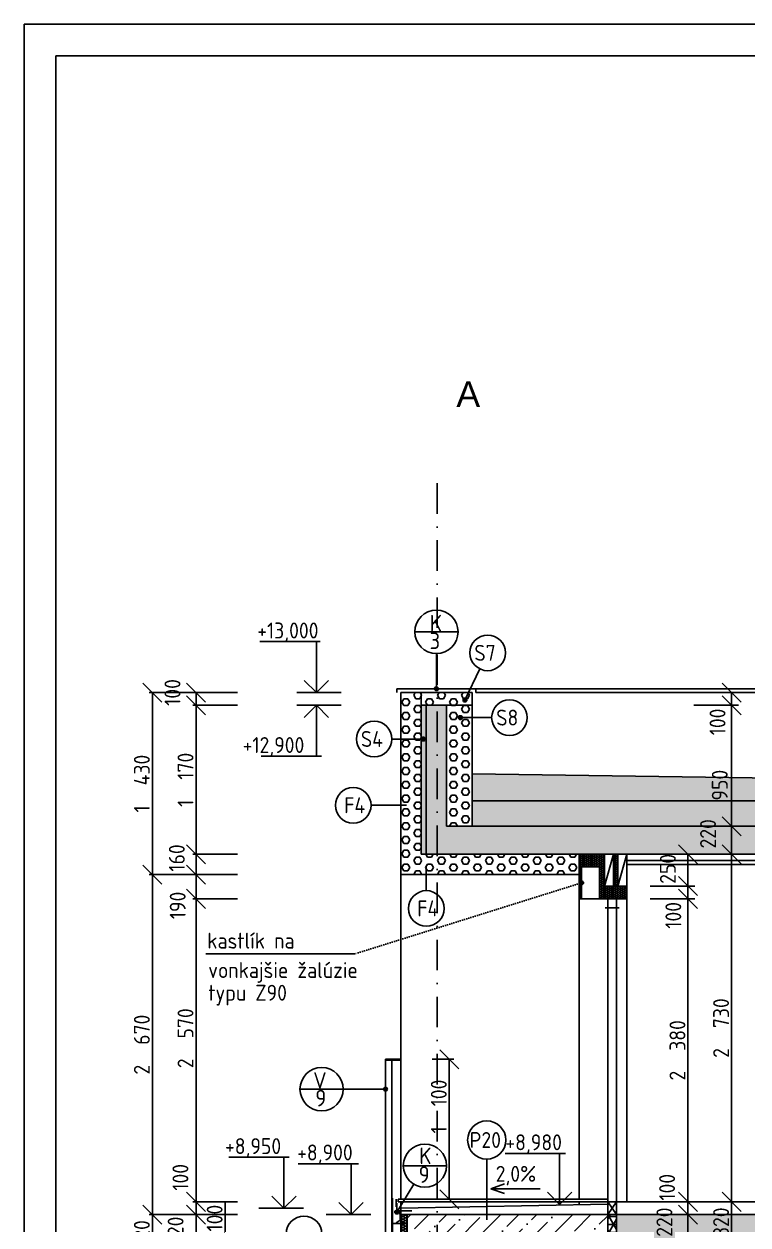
# Model space of a CAD drawing. Extents: x 3792242 to 5145247, y -1546315 to -1031918.
# Drawn here: x 3979004 to 3984689, y -1493312 to -1483880 of the extents above; entities that cross this region are included whole.
import ezdxf

# ---------------------------------------------------------------- set-up
doc = ezdxf.new("R2010")
doc.units = 0
doc.header["$MEASUREMENT"] = 0
doc.linetypes.add('ACAD_ISO07W100', pattern=[3.5, 0.5, -3])
doc.linetypes.add('BODKOCIARKOVANA_3', pattern=[5.6, 3, -1.3, 0, -1.3])
doc.layers.get('0').update_dxf_attribs({"linetype": 'CONTINUOUS'})
doc.layers.get('Defpoints').update_dxf_attribs({"color": 61, "linetype": 'CONTINUOUS'})
for name, color, linetype in [('KÓTY', 4, 'CONTINUOUS'), ('MÚRY', 1, 'CONTINUOUS'), ('OKNÁ', 143, 'CONTINUOUS'), ('osi', 253, 'CONTINUOUS'), ('POZEMOK', 7, 'CONTINUOUS'), ('TENKÁ', 7, 'CONTINUOUS'), ('ŠRAFY', 82, 'CONTINUOUS'), ('šrafy-múry', 8, 'CONTINUOUS')]:
    doc.layers.add(name, color=color, linetype=linetype)
doc.styles.add('styl1', font='arial.ttf')
doc.styles.add('STYLE1', font='isocp.shx')
doc.dimstyles.new('STANDARD-50', dxfattribs={"dimtxt": 125, "dimasz": 150, "dimexe": 10, "dimexo": 200, "dimgap": 20, "dimtad": 1, "dimdsep": 46, "dimlunit": 6, "dimtxsty": 'STYLE1', "dimblk1": 'OBLIQUE', "dimblk2": 'OBLIQUE', "dimsah": 1, "dimcen": 2.5, "dimse1": 1, "dimse2": 1, "dimadec": 0, "dimazin": 0, "dimtfac": 1, "dimtmove": 1, "dimatfit": 3, "dimldrblk": 'OBLIQUE', "dimfxl": 1, "dimtolj": 1, "dimtzin": 0, "dimarcsym": 0})
pattern_1 = [(45, (139723.04, 33513.66), (53.0330086, 194.4543648), [250, -50, 0, -50])]
pattern_2 = [(0, (-442311.601, 9680.162), (15, 8.660254038), [10, -20]), (120, (-442311.601, 9680.162), (-15, 8.660254038), [10, -20]), (60, (-442311.601, 9680.162), (1e-14, 17.320508076), [-20, 10])]
pattern_3 = [(0, (-465982.956, 18680.16), (0, 54.12658774), [31.25, -62.5]), (120, (-465982.956, 18680.16), (-46.875, -27.06329387), [31.25, -62.5]), (60, (-465951.706, 18680.16), (-46.875, 27.06329387), [31.25, -62.5])]
pattern_4 = [(0, (-1113810.456, 33513.662), (0, 37.5), [37.5, -37.5]), (90, (-1113810.456, 33513.662), (-37.5, 2e-15), [37.5, -37.5])]

# ---------------------------------------------------------------- blocks, each defined once
blk = doc.blocks.new('tp20')
at = {"layer": 'TENKÁ', "color": 253}
for p, q in [((4381431.4, -1316818.2), (4381528.6, -1316818.2)), ((4381518.9, -1316818.2), (4381518.9, -1316828.2)), ((4381528.6, -1316818.2), (4381528.6, -1316845)), ((4381528.6, -1316818.2), (4381538.6, -1316818.2)), ((4381550.1, -1316758.2), (4381550.1, -1316828.2)), ((4381550.1, -1316828.2), (4381528.6, -1316828.2))]:
    blk.add_line(p, q, dxfattribs=at)
blk = doc.blocks.new('_OBLIQUE')
at = {"color": 0, "linetype": 'ByBlock'}
blk.add_line((-0.5, -0.5), (0.5, 0.5), dxfattribs=at)
blk = doc.blocks.new('*D39771')
at = {"layer": 'Defpoints', "color": 0}
for p in [(3983557, -1489230.1), (3983557, -1490180.1), (3984560, -1490180.1)]:
    blk.add_point(p, dxfattribs=at)
at = {"layer": 'KÓTY', "color": 0, "lineweight": -2, "ltscale": 0.25}
blk.add_line((3984560, -1489230.1), (3984560, -1490180.1), dxfattribs=at)
at = {"layer": 'KÓTY', "color": 0, "linetype": 'ByBlock', "lineweight": -2, "xscale": 150, "yscale": 150, "zscale": 150}
for p, rotation in [((3984560, -1489230.1), 90), ((3984560, -1490180.1), 270)]:
    blk.add_blockref('_OBLIQUE', p, dxfattribs=dict(at, rotation=rotation))
at = {"layer": 'KÓTY', "color": 0, "insert": (3984467, -1489857.3), "char_height": 125, "attachment_point": 5, "rotation": 90, "style": 'STYLE1'}
blk.add_mtext('\\A1;950', dxfattribs=at)
blk = doc.blocks.new('*D39772')
at = {"layer": 'Defpoints', "color": 0}
for p in [(3983397, -1489130.1), (3984560, -1489130.1), (3983397, -1489230.1)]:
    blk.add_point(p, dxfattribs=at)
at = {"layer": 'KÓTY', "color": 0, "lineweight": -2, "ltscale": 0.25}
blk.add_line((3984560, -1489230.1), (3984560, -1489130.1), dxfattribs=at)
at = {"layer": 'KÓTY', "color": 0, "linetype": 'ByBlock', "lineweight": -2, "xscale": 150, "yscale": 150, "zscale": 150}
for p, rotation in [((3984560, -1489130.1), 90), ((3984560, -1489230.1), 270)]:
    blk.add_blockref('_OBLIQUE', p, dxfattribs=dict(at, rotation=rotation))
at = {"layer": 'KÓTY', "color": 0, "insert": (3984449.5, -1489360.8), "char_height": 125, "attachment_point": 5, "rotation": 90, "style": 'STYLE1'}
blk.add_mtext('\\A1;100', dxfattribs=at)
blk = doc.blocks.new('*D39773')
at = {"layer": 'Defpoints', "color": 0}
for p in [(3984217.5, -1493130.1), (3984217.5, -1493130.1), (3984217.5, -1493230.1)]:
    blk.add_point(p, dxfattribs=at)
at = {"layer": 'KÓTY', "color": 0, "lineweight": -2, "ltscale": 0.25}
blk.add_line((3984217.5, -1493230.1), (3984217.5, -1493130.1), dxfattribs=at)
at = {"layer": 'KÓTY', "color": 0, "linetype": 'ByBlock', "lineweight": -2, "xscale": 150, "yscale": 150, "zscale": 150}
for p, rotation in [((3984217.5, -1493130.1), 90), ((3984217.5, -1493230.1), 270)]:
    blk.add_blockref('_OBLIQUE', p, dxfattribs=dict(at, rotation=rotation))
at = {"layer": 'KÓTY', "color": 0, "insert": (3984053.5, -1493015.3), "char_height": 125, "attachment_point": 5, "rotation": 90, "style": 'STYLE1'}
blk.add_mtext('\\A1;100', dxfattribs=at)
blk = doc.blocks.new('*D39778')
at = {"layer": 'Defpoints', "color": 0}
for p in [(3984560, -1490400.1), (3984560, -1490400.1), (3984560, -1493130.1)]:
    blk.add_point(p, dxfattribs=at)
at = {"layer": 'KÓTY', "color": 0, "lineweight": -2, "ltscale": 0.25}
blk.add_line((3984560, -1493130.1), (3984560, -1490400.1), dxfattribs=at)
at = {"layer": 'KÓTY', "color": 0, "linetype": 'ByBlock', "lineweight": -2, "xscale": 150, "yscale": 150, "zscale": 150}
for p, rotation in [((3984560, -1490400.1), 90), ((3984560, -1493130.1), 270)]:
    blk.add_blockref('_OBLIQUE', p, dxfattribs=dict(at, rotation=rotation))
at = {"layer": 'KÓTY', "color": 0, "insert": (3984477.5, -1491765.1), "char_height": 125, "attachment_point": 5, "rotation": 90, "style": 'STYLE1'}
blk.add_mtext('\\A1;2ﾠ730', dxfattribs=at)
blk = doc.blocks.new('*D39779')
at = {"layer": 'Defpoints', "color": 0}
for p in [(3984560, -1490180.1), (3984560, -1490400.1), (3984560, -1490400.1)]:
    blk.add_point(p, dxfattribs=at)
at = {"layer": 'KÓTY', "color": 0, "lineweight": -2, "ltscale": 0.25}
blk.add_line((3984560, -1490180.1), (3984560, -1490400.1), dxfattribs=at)
at = {"layer": 'KÓTY', "color": 0, "linetype": 'ByBlock', "lineweight": -2, "xscale": 150, "yscale": 150, "zscale": 150}
for p, rotation in [((3984560, -1490180.1), 90), ((3984560, -1490400.1), 270)]:
    blk.add_blockref('_OBLIQUE', p, dxfattribs=dict(at, rotation=rotation))
at = {"layer": 'KÓTY', "color": 0, "insert": (3984375, -1490239.4), "char_height": 125, "attachment_point": 5, "rotation": 90, "style": 'STYLE1'}
blk.add_mtext('\\A1;220', dxfattribs=at)
blk = doc.blocks.new('*D39783')
at = {"layer": 'Defpoints', "color": 0}
for p in [(3983737, -1490400.1), (3983737, -1490650.1), (3984217.5, -1490650.1)]:
    blk.add_point(p, dxfattribs=at)
at = {"layer": 'KÓTY', "color": 0, "lineweight": -2, "ltscale": 0.25}
blk.add_line((3984217.5, -1490400.1), (3984217.5, -1490650.1), dxfattribs=at)
at = {"layer": 'KÓTY', "color": 0, "linetype": 'ByBlock', "lineweight": -2, "xscale": 150, "yscale": 150, "zscale": 150}
for p, rotation in [((3984217.5, -1490400.1), 90), ((3984217.5, -1490650.1), 270)]:
    blk.add_blockref('_OBLIQUE', p, dxfattribs=dict(at, rotation=rotation))
at = {"layer": 'KÓTY', "color": 0, "insert": (3984059.5, -1490514.8), "char_height": 125, "attachment_point": 5, "rotation": 90, "style": 'STYLE1'}
blk.add_mtext('\\A1;250', dxfattribs=at)
blk = doc.blocks.new('*D39784')
at = {"layer": 'Defpoints', "color": 0}
for p in [(3983737, -1490650.1), (3983737, -1490750.1), (3984217.5, -1490750.1)]:
    blk.add_point(p, dxfattribs=at)
at = {"layer": 'KÓTY', "color": 0, "lineweight": -2, "ltscale": 0.25}
blk.add_line((3984217.5, -1490650.1), (3984217.5, -1490750.1), dxfattribs=at)
at = {"layer": 'KÓTY', "color": 0, "linetype": 'ByBlock', "lineweight": -2, "xscale": 150, "yscale": 150, "zscale": 150}
for p, rotation in [((3984217.5, -1490650.1), 90), ((3984217.5, -1490750.1), 270)]:
    blk.add_blockref('_OBLIQUE', p, dxfattribs=dict(at, rotation=rotation))
at = {"layer": 'KÓTY', "color": 0, "insert": (3984102.5, -1490879.8), "char_height": 125, "attachment_point": 5, "rotation": 90, "style": 'STYLE1'}
blk.add_mtext('\\A1;100', dxfattribs=at)
blk = doc.blocks.new('*D39785')
at = {"layer": 'Defpoints', "color": 0}
for p in [(3983737, -1490750.1), (3983737, -1493130.1), (3984217.5, -1493130.1)]:
    blk.add_point(p, dxfattribs=at)
at = {"layer": 'KÓTY', "color": 0, "lineweight": -2, "ltscale": 0.25}
blk.add_line((3984217.5, -1490750.1), (3984217.5, -1493130.1), dxfattribs=at)
at = {"layer": 'KÓTY', "color": 0, "linetype": 'ByBlock', "lineweight": -2, "xscale": 150, "yscale": 150, "zscale": 150}
for p, rotation in [((3984217.5, -1490750.1), 90), ((3984217.5, -1493130.1), 270)]:
    blk.add_blockref('_OBLIQUE', p, dxfattribs=dict(at, rotation=rotation))
at = {"layer": 'KÓTY', "color": 0, "insert": (3984135, -1491940.1), "char_height": 125, "attachment_point": 5, "rotation": 90, "style": 'STYLE1'}
blk.add_mtext('\\A1;2ﾠ380', dxfattribs=at)
blk = doc.blocks.new('*D39786')
at = {"layer": 'Defpoints', "color": 0}
for p in [(3984217.5, -1493230.1), (3984217.5, -1493450.1), (3984217.5, -1493450.1)]:
    blk.add_point(p, dxfattribs=at)
at = {"layer": 'KÓTY', "color": 0, "lineweight": -2, "ltscale": 0.25}
blk.add_line((3984217.5, -1493230.1), (3984217.5, -1493450.1), dxfattribs=at)
at = {"layer": 'KÓTY', "color": 0, "linetype": 'ByBlock', "lineweight": -2, "xscale": 150, "yscale": 150, "zscale": 150}
for p, rotation in [((3984217.5, -1493230.1), 90), ((3984217.5, -1493450.1), 270)]:
    blk.add_blockref('_OBLIQUE', p, dxfattribs=dict(at, rotation=rotation))
at = {"layer": 'KÓTY', "color": 0, "insert": (3984032.5, -1493289.4), "char_height": 125, "attachment_point": 5, "rotation": 90, "style": 'STYLE1'}
blk.add_mtext('\\A1;220', dxfattribs=at)
blk = doc.blocks.new('*D39804')
at = {"layer": 'Defpoints', "color": 0}
for p in [(3984560, -1493130.1), (3984560, -1493450.1), (3984560, -1493450.1)]:
    blk.add_point(p, dxfattribs=at)
at = {"layer": 'KÓTY', "color": 0, "lineweight": -2, "ltscale": 0.25}
blk.add_line((3984560, -1493130.1), (3984560, -1493450.1), dxfattribs=at)
at = {"layer": 'KÓTY', "color": 0, "linetype": 'ByBlock', "lineweight": -2, "xscale": 150, "yscale": 150, "zscale": 150}
for p, rotation in [((3984560, -1493130.1), 90), ((3984560, -1493450.1), 270)]:
    blk.add_blockref('_OBLIQUE', p, dxfattribs=dict(at, rotation=rotation))
at = {"layer": 'KÓTY', "color": 0, "insert": (3984477.5, -1493290.1), "char_height": 125, "attachment_point": 5, "rotation": 90, "style": 'STYLE1'}
blk.add_mtext('\\A1;320', dxfattribs=at)
blk = doc.blocks.new('*D49778')
at = {"layer": 'Defpoints', "color": 0}
for p in [(3981962, -1492010.1), (3981962, -1493110.1), (3982343.5, -1493110.1)]:
    blk.add_point(p, dxfattribs=at)
at = {"layer": 'KÓTY', "color": 0, "lineweight": -2, "ltscale": 0.25}
blk.add_line((3982343.5, -1492010.1), (3982343.5, -1493110.1), dxfattribs=at)
at = {"layer": 'KÓTY', "color": 0, "linetype": 'ByBlock', "lineweight": -2, "xscale": 150, "yscale": 150, "zscale": 150}
for p, rotation in [((3982343.5, -1492010.1), 90), ((3982343.5, -1493110.1), 270)]:
    blk.add_blockref('_OBLIQUE', p, dxfattribs=dict(at, rotation=rotation))
at = {"layer": 'KÓTY', "color": 0, "insert": (3982261, -1492381.3), "char_height": 125, "attachment_point": 5, "rotation": 90, "style": 'STYLE1'}
blk.add_mtext('\\A1;1ﾠ100', dxfattribs=at)
blk = doc.blocks.new('*D50052')
at = {"layer": 'Defpoints', "color": 0}
for p in [(3980355, -1489130.1), (3982937, -1489130.1), (3982937, -1489230.1)]:
    blk.add_point(p, dxfattribs=at)
at = {"layer": 'KÓTY', "color": 0, "lineweight": -2, "ltscale": 0.25}
blk.add_line((3980355, -1489230.1), (3980355, -1489130.1), dxfattribs=at)
at = {"layer": 'KÓTY', "color": 0, "linetype": 'ByBlock', "lineweight": -2, "xscale": 150, "yscale": 150, "zscale": 150}
for p, rotation in [((3980355, -1489130.1), 90), ((3980355, -1489230.1), 270)]:
    blk.add_blockref('_OBLIQUE', p, dxfattribs=dict(at, rotation=rotation))
at = {"layer": 'KÓTY', "color": 0, "insert": (3980170, -1489129.4), "char_height": 125, "attachment_point": 5, "rotation": 90, "style": 'STYLE1'}
blk.add_mtext('\\A1;100', dxfattribs=at)
blk = doc.blocks.new('*D50053')
at = {"layer": 'Defpoints', "color": 0}
for p in [(3981749.5, -1489130.1), (3980012, -1490560.1), (3981749.5, -1490560.1)]:
    blk.add_point(p, dxfattribs=at)
at = {"layer": 'KÓTY', "color": 0, "lineweight": -2, "ltscale": 0.25}
blk.add_line((3980012, -1489130.1), (3980012, -1490560.1), dxfattribs=at)
at = {"layer": 'KÓTY', "color": 0, "linetype": 'ByBlock', "lineweight": -2, "xscale": 150, "yscale": 150, "zscale": 150}
for p, rotation in [((3980012, -1489130.1), 90), ((3980012, -1490560.1), 270)]:
    blk.add_blockref('_OBLIQUE', p, dxfattribs=dict(at, rotation=rotation))
at = {"layer": 'KÓTY', "color": 0, "insert": (3979929.5, -1489845.1), "char_height": 125, "attachment_point": 5, "rotation": 90, "style": 'STYLE1'}
blk.add_mtext('\\A1;1ﾠ430', dxfattribs=at)
blk = doc.blocks.new('*D50054')
at = {"layer": 'Defpoints', "color": 0}
for p in [(3981749.5, -1490560.1), (3980012, -1493230.1), (3981749.5, -1493230.1)]:
    blk.add_point(p, dxfattribs=at)
at = {"layer": 'KÓTY', "color": 0, "lineweight": -2, "ltscale": 0.25}
blk.add_line((3980012, -1490560.1), (3980012, -1493230.1), dxfattribs=at)
at = {"layer": 'KÓTY', "color": 0, "linetype": 'ByBlock', "lineweight": -2, "xscale": 150, "yscale": 150, "zscale": 150}
for p, rotation in [((3980012, -1490560.1), 90), ((3980012, -1493230.1), 270)]:
    blk.add_blockref('_OBLIQUE', p, dxfattribs=dict(at, rotation=rotation))
at = {"layer": 'KÓTY', "color": 0, "insert": (3979929.5, -1491895.1), "char_height": 125, "attachment_point": 5, "rotation": 90, "style": 'STYLE1'}
blk.add_mtext('\\A1;2ﾠ670', dxfattribs=at)
blk = doc.blocks.new('*D50055')
at = {"layer": 'Defpoints', "color": 0}
for p in [(3981749.5, -1493230.1), (3980012, -1493550.1), (3981749.5, -1493550.1)]:
    blk.add_point(p, dxfattribs=at)
at = {"layer": 'KÓTY', "color": 0, "lineweight": -2, "ltscale": 0.25}
blk.add_line((3980012, -1493230.1), (3980012, -1493550.1), dxfattribs=at)
at = {"layer": 'KÓTY', "color": 0, "linetype": 'ByBlock', "lineweight": -2, "xscale": 150, "yscale": 150, "zscale": 150}
for p, rotation in [((3980012, -1493230.1), 90), ((3980012, -1493550.1), 270)]:
    blk.add_blockref('_OBLIQUE', p, dxfattribs=dict(at, rotation=rotation))
at = {"layer": 'KÓTY', "color": 0, "insert": (3979929.5, -1493390.1), "char_height": 125, "attachment_point": 5, "rotation": 90, "style": 'STYLE1'}
blk.add_mtext('\\A1;320', dxfattribs=at)
blk = doc.blocks.new('*D50064')
at = {"layer": 'Defpoints', "color": 0}
for p in [(3982109.5, -1489230.1), (3980355, -1490400.1), (3982109.5, -1490400.1)]:
    blk.add_point(p, dxfattribs=at)
at = {"layer": 'KÓTY', "color": 0, "lineweight": -2, "ltscale": 0.25}
blk.add_line((3980355, -1489230.1), (3980355, -1490400.1), dxfattribs=at)
at = {"layer": 'KÓTY', "color": 0, "linetype": 'ByBlock', "lineweight": -2, "xscale": 150, "yscale": 150, "zscale": 150}
for p, rotation in [((3980355, -1489230.1), 90), ((3980355, -1490400.1), 270)]:
    blk.add_blockref('_OBLIQUE', p, dxfattribs=dict(at, rotation=rotation))
at = {"layer": 'KÓTY', "color": 0, "insert": (3980272.5, -1489815.1), "char_height": 125, "attachment_point": 5, "rotation": 90, "style": 'STYLE1'}
blk.add_mtext('\\A1;1ﾠ170', dxfattribs=at)
blk = doc.blocks.new('*D50065')
at = {"layer": 'Defpoints', "color": 0}
for p in [(3982109.5, -1490400.1), (3980355, -1490560.1), (3981835.3, -1490560.1)]:
    blk.add_point(p, dxfattribs=at)
at = {"layer": 'KÓTY', "color": 0, "lineweight": -2, "ltscale": 0.25}
blk.add_line((3980355, -1490400.1), (3980355, -1490560.1), dxfattribs=at)
at = {"layer": 'KÓTY', "color": 0, "linetype": 'ByBlock', "lineweight": -2, "xscale": 150, "yscale": 150, "zscale": 150}
for p, rotation in [((3980355, -1490400.1), 90), ((3980355, -1490560.1), 270)]:
    blk.add_blockref('_OBLIQUE', p, dxfattribs=dict(at, rotation=rotation))
at = {"layer": 'KÓTY', "color": 0, "insert": (3980204, -1490429.3), "char_height": 125, "attachment_point": 5, "rotation": 90, "style": 'STYLE1'}
blk.add_mtext('\\A1;160', dxfattribs=at)
blk = doc.blocks.new('*D50066')
at = {"layer": 'Defpoints', "color": 0}
for p in [(3981249.5, -1490560.1), (3980355, -1490750.1), (3983149.5, -1490750.1)]:
    blk.add_point(p, dxfattribs=at)
at = {"layer": 'KÓTY', "color": 0, "lineweight": -2, "ltscale": 0.25}
blk.add_line((3980355, -1490560.1), (3980355, -1490750.1), dxfattribs=at)
at = {"layer": 'KÓTY', "color": 0, "linetype": 'ByBlock', "lineweight": -2, "xscale": 150, "yscale": 150, "zscale": 150}
for p, rotation in [((3980355, -1490560.1), 90), ((3980355, -1490750.1), 270)]:
    blk.add_blockref('_OBLIQUE', p, dxfattribs=dict(at, rotation=rotation))
at = {"layer": 'KÓTY', "color": 0, "insert": (3980211, -1490801.8), "char_height": 125, "attachment_point": 5, "rotation": 90, "style": 'STYLE1'}
blk.add_mtext('\\A1;190', dxfattribs=at)
blk = doc.blocks.new('*D50067')
at = {"layer": 'Defpoints', "color": 0}
for p in [(3983126, -1490560.1), (3980355, -1493130.1), (3983444.5, -1493130.1)]:
    blk.add_point(p, dxfattribs=at)
at = {"layer": 'KÓTY', "color": 0, "lineweight": -2, "ltscale": 0.25}
blk.add_line((3980355, -1490560.1), (3980355, -1493130.1), dxfattribs=at)
at = {"layer": 'KÓTY', "color": 0, "linetype": 'ByBlock', "lineweight": -2, "xscale": 150, "yscale": 150, "zscale": 150}
for p, rotation in [((3980355, -1490560.1), 90), ((3980355, -1493130.1), 270)]:
    blk.add_blockref('_OBLIQUE', p, dxfattribs=dict(at, rotation=rotation))
at = {"layer": 'KÓTY', "color": 0, "insert": (3980272.5, -1491845.1), "char_height": 125, "attachment_point": 5, "rotation": 90, "style": 'STYLE1'}
blk.add_mtext('\\A1;2ﾠ570', dxfattribs=at)
blk = doc.blocks.new('*D50068')
at = {"layer": 'Defpoints', "color": 0}
for p in [(3983444.5, -1493130.1), (3980355, -1493230.1), (3983374.5, -1493230.1)]:
    blk.add_point(p, dxfattribs=at)
at = {"layer": 'KÓTY', "color": 0, "lineweight": -2, "ltscale": 0.25}
blk.add_line((3980355, -1493130.1), (3980355, -1493230.1), dxfattribs=at)
at = {"layer": 'KÓTY', "color": 0, "linetype": 'ByBlock', "lineweight": -2, "xscale": 150, "yscale": 150, "zscale": 150}
for p, rotation in [((3980355, -1493130.1), 90), ((3980355, -1493230.1), 270)]:
    blk.add_blockref('_OBLIQUE', p, dxfattribs=dict(at, rotation=rotation))
at = {"layer": 'KÓTY', "color": 0, "insert": (3980232.5, -1492937.3), "char_height": 125, "attachment_point": 5, "rotation": 90, "style": 'STYLE1'}
blk.add_mtext('\\A1;100', dxfattribs=at)
blk = doc.blocks.new('*D50069')
at = {"layer": 'Defpoints', "color": 0}
for p in [(3983374.5, -1493230.1), (3980355, -1493450.1), (3983149.5, -1493450.1)]:
    blk.add_point(p, dxfattribs=at)
at = {"layer": 'KÓTY', "color": 0, "lineweight": -2, "ltscale": 0.25}
blk.add_line((3980355, -1493230.1), (3980355, -1493450.1), dxfattribs=at)
at = {"layer": 'KÓTY', "color": 0, "linetype": 'ByBlock', "lineweight": -2, "xscale": 150, "yscale": 150, "zscale": 150}
for p, rotation in [((3980355, -1493230.1), 90), ((3980355, -1493450.1), 270)]:
    blk.add_blockref('_OBLIQUE', p, dxfattribs=dict(at, rotation=rotation))
at = {"layer": 'KÓTY', "color": 0, "insert": (3980194.5, -1493360.8), "char_height": 125, "attachment_point": 5, "rotation": 90, "style": 'STYLE1'}
blk.add_mtext('\\A1;220', dxfattribs=at)
blk = doc.blocks.new('*D50070')
at = {"layer": 'Defpoints', "color": 0}
for p in [(3983149.5, -1493450.1), (3980355, -1493550.1), (3983149.5, -1493550.1)]:
    blk.add_point(p, dxfattribs=at)
at = {"layer": 'KÓTY', "color": 0, "lineweight": -2, "ltscale": 0.25}
for p, q in [((3980583.5, -1493137.7), (3980583.5, -1493377.8)), ((3980583.5, -1493377.8), (3980355, -1493500.1)), ((3980355, -1493450.1), (3980355, -1493550.1))]:
    blk.add_line(p, q, dxfattribs=at)
at = {"layer": 'KÓTY', "color": 0, "linetype": 'ByBlock', "lineweight": -2, "xscale": 150, "yscale": 150, "zscale": 150}
for p, rotation in [((3980355, -1493450.1), 90), ((3980355, -1493550.1), 270)]:
    blk.add_blockref('_OBLIQUE', p, dxfattribs=dict(at, rotation=rotation))
at = {"layer": 'KÓTY', "color": 0, "insert": (3980501, -1493257.8), "char_height": 125, "attachment_point": 5, "rotation": 90, "style": 'STYLE1'}
blk.add_mtext('\\A1;100', dxfattribs=at)

msp = doc.modelspace()

# ---------------------------------------------------------------- hatches: boundary and pattern name
at = {"layer": 'POZEMOK', "ltscale": 0.15}
h = msp.add_hatch(color=253, dxfattribs=at)
h.dxf.hatch_style = 1
h.paths.add_polyline_path([(3981893.044, -1492010.108), (3981893.044, -1492018.108), (3981843.044, -1492018.108), (3981843.044, -1492010.108)])
h = msp.add_hatch(color=253, dxfattribs=at)
h.dxf.hatch_style = 1
h.paths.add_polyline_path([(3981897.044, -1493550.108), (3981897.044, -1493430.108), (3981897.044, -1493300.108), (3981897.044, -1493100.108), (3981893.044, -1493100.108), (3981893.044, -1493180.108), (3981893.044, -1493380.108), (3981893.044, -1493540.108), (3981893.044, -1493550.108)])
at = {"layer": 'TENKÁ'}
h = msp.add_hatch(color=256, dxfattribs=at)
h.dxf.hatch_style = 1
h.paths.add_polyline_path([(3982242.044, -1489085.108, 2.41421356), (3982257.044, -1489100.108, 0.41421356)])
h = msp.add_hatch(color=256, dxfattribs=at)
h.dxf.hatch_style = 1
h.paths.add_polyline_path([(3982466.044, -1489173.838, -2.41421356), (3982451.044, -1489188.838, -0.41421356)])
h = msp.add_hatch(color=256, dxfattribs=at)
h.dxf.hatch_style = 1
h.paths.add_polyline_path([(3982430.044, -1489312.014, -2.41421356), (3982415.044, -1489327.014, -0.41421356)])
h = msp.add_hatch(color=256, dxfattribs=at)
h.dxf.hatch_style = 1
h.paths.add_polyline_path([(3982139.544, -1489480.014, 2.41421356), (3982154.544, -1489495.014, 0.41421356)])
h = msp.add_hatch(color=256, dxfattribs=at)
h.dxf.hatch_style = 1
h.paths.add_polyline_path([(3983382.044, -1490610.108, 2.41421356), (3983397.044, -1490625.108, 0.41421356)])
h = msp.add_hatch(color=256, dxfattribs=at)
h.dxf.hatch_style = 1
h.paths.add_polyline_path([(3981828.044, -1492245.108, 2.41421356), (3981843.044, -1492230.108, 0.41421356)])
h = msp.add_hatch(color=256, dxfattribs=at)
h.dxf.hatch_style = 1
h.paths.add_polyline_path([(3981915.844, -1493210.108, -2.41421356), (3981930.844, -1493225.108, -0.41421356)])
at = {"layer": 'ŠRAFY'}
h = msp.add_hatch(dxfattribs=at)
h.set_pattern_fill('HEX', color=256, scale=250)
h.set_pattern_definition(pattern_3)
h.paths.add_polyline_path([(3981962.044, -1489130.108), (3982522.044, -1489130.108), (3982522.044, -1489774.371), (3982522.044, -1489980.108), (3982522.044, -1490180.108), (3982322.044, -1490180.108), (3982322.044, -1489230.108), (3982162.044, -1489230.108), (3982122.044, -1489230.108), (3982122.044, -1490560.108), (3981962.044, -1490560.108)])
h = msp.add_hatch(dxfattribs=at)
h.set_pattern_fill('HONEY', color=256, scale=80)
h.set_pattern_definition([(0, (-462024.956, 9680.162), (15, 8.660254038), [10, -20]), (120, (-462024.956, 9680.162), (-15, 8.660254038), [10, -20]), (60, (-462024.956, 9680.162), (4e-15, 17.320508076), [-20, 10])])
h.paths.add_polyline_path([(3982162.044, -1490400.108), (3982162.044, -1489230.108), (3982122.044, -1489230.108), (3982122.044, -1490400.108)])
h = msp.add_hatch(dxfattribs=at)
h.set_pattern_fill('SQUARE', color=256, scale=300)
h.set_pattern_definition(pattern_4)
h.paths.add_polyline_path([(3991182.044, -1489782.733), (3987513.896, -1489837.755), (3987511.544, -1489840.108), (3987509.261, -1489837.825), (3987357.044, -1489840.108), (3982522.044, -1489767.583), (3982522.044, -1489980.108), (3995402.044, -1489980.108), (3995402.044, -1489719.433), (3993582.044, -1489746.733), (3991182.044, -1489782.733)])
h.paths.add_polyline_path([(3984342.044, -1490001.137), (3984342.044, -1489713.539), (3984592.044, -1489713.539), (3984592.044, -1490001.137)], flags=9)
h = msp.add_hatch(dxfattribs=at)
h.set_pattern_fill('SQUARE', color=256, scale=300)
h.set_pattern_definition(pattern_4)
h.paths.add_polyline_path([(3995402.044, -1489980.108), (3982522.044, -1489980.108), (3982522.044, -1490180.108), (3995402.044, -1490180.108)])
h.paths.add_polyline_path([(3984250.044, -1490383.157), (3984250.044, -1490095.559), (3984500.044, -1490095.559), (3984500.044, -1490383.157)], flags=9)
h = msp.add_hatch(dxfattribs=at)
h.set_pattern_fill('HEX', color=256, scale=250)
h.set_pattern_definition(pattern_3)
h.paths.add_polyline_path([(3983362.044, -1490400.108), (3982162.044, -1490400.108), (3982122.044, -1490400.108), (3982122.044, -1490560.108), (3983362.044, -1490560.108), (3983362.044, -1490500.108)])
h = msp.add_hatch(dxfattribs=at)
h.set_pattern_fill('HONEY', color=256, scale=80)
h.set_pattern_definition(pattern_2)
h.paths.add_polyline_path([(3983562.044, -1490400.108), (3983362.044, -1490400.108), (3983362.044, -1490500.108), (3983382.044, -1490500.108), (3983522.044, -1490500.108), (3983522.044, -1490750.108), (3983562.044, -1490750.108)])
h = msp.add_hatch(dxfattribs=at)
h.set_pattern_fill('HONEY', color=256, scale=80)
h.set_pattern_definition([(0, (-442311.601, 9680.162), (15, 8.660254038), [10, -20]), (120, (-442311.601, 9680.162), (-15, 8.660254038), [10, -20]), (60, (-442311.601, 9680.162), (1e-14, 17.320508076), [-20, 10])])
h.paths.add_polyline_path([(3983632.044, -1490400.108), (3983632.044, -1490650.108), (3983667.044, -1490650.108), (3983667.044, -1490400.108)])
h = msp.add_hatch(dxfattribs=at)
h.set_pattern_fill('HONEY', color=256, scale=80)
h.set_pattern_definition([(0, (-442311.601, 9630.162), (15, 8.660254038), [10, -20]), (120, (-442311.601, 9630.162), (-15, 8.660254038), [10, -20]), (60, (-442311.601, 9630.162), (1e-14, 17.320508076), [-20, 10])])
h.paths.add_polyline_path([(3983362.044, -1490750.108), (3983362.044, -1490610.108), (3983362.044, -1490500.108), (3983382.044, -1490500.108), (3983382.044, -1490750.108)])
h = msp.add_hatch(dxfattribs=at)
h.set_pattern_fill('HONEY', color=256, scale=80)
h.set_pattern_definition(pattern_2)
h.paths.add_polyline_path([(3983562.044, -1490750.108), (3983737.044, -1490750.108), (3983737.044, -1490650.108), (3983562.044, -1490650.108)])
h = msp.add_hatch(dxfattribs=at)
h.set_pattern_fill('HONEY', color=256, scale=100)
h.set_pattern_definition([(0, (-475294.956, 6744.162), (18.75, 10.825317547), [12.5, -25]), (120, (-475294.956, 6744.162), (-18.75, 10.825317547), [12.5, -25]), (60, (-475294.956, 6744.162), (7e-15, 21.650635095), [-25, 12.5])])
h.paths.add_polyline_path([(3981962.044, -1493230.108), (3981962.044, -1493450.108), (3982012.044, -1493450.108), (3982012.044, -1493230.108)])
h = msp.add_hatch(dxfattribs=at)
h.set_pattern_fill('NET3', color=256, scale=500, angle=180)
h.set_pattern_definition([(0, (-1117075.78, 9630.16), (0, 62.5), []), (60, (-1117075.78, 9630.16), (-54.1265877, 31.25), []), (120, (-1117075.78, 9630.16), (-54.1265877, -31.25), [])])
h.paths.add_polyline_path([(3983587.044, -1493450.108), (3983632.044, -1493450.108), (3983657.044, -1493450.108), (3983657.044, -1493230.108), (3983587.044, -1493230.108)])
at = {"layer": 'šrafy-múry'}
h = msp.add_hatch(dxfattribs=at)
h.set_pattern_fill('ANSI36', color=253, scale=800, angle=360)
h.set_pattern_definition([(45, (139723.04, 33563.66), (53.0330086, 194.4543648), [250, -50, 0, -50])])
h.paths.add_polyline_path([(3982322.044, -1490180.108), (3982322.044, -1489230.108), (3982162.044, -1489230.108), (3982162.044, -1490400.108), (3983362.044, -1490400.108), (3983562.044, -1490400.108), (3983632.044, -1490400.108), (3983667.044, -1490400.108), (3983737.044, -1490400.108), (3987467.044, -1490400.108), (3987582.044, -1490400.108), (3988782.044, -1490400.108), (3988782.044, -1490650.108), (3989082.044, -1490650.108), (3989082.044, -1490400.108), (3995422.044, -1490400.108), (3995422.044, -1490650.108), (3995762.044, -1490650.108), (3995762.044, -1489230.108), (3995602.044, -1489230.108), (3995602.044, -1490180.108), (3995402.044, -1490180.108), (3982522.044, -1490180.108)])
h = msp.add_hatch(dxfattribs=at)
h.set_pattern_fill('ANSI36', color=253, scale=800, angle=360)
h.set_pattern_definition(pattern_1)
h.paths.add_polyline_path([(3983657.044, -1493450.108), (3983737.044, -1493450.108), (3988782.044, -1493450.108), (3988782.044, -1493700.108), (3989082.044, -1493700.108), (3989082.044, -1493450.108), (3989082.044, -1493230.108), (3983657.044, -1493230.108)])
h.paths.add_polyline_path([(3991382.044, -1493450.108), (3995422.044, -1493450.108), (3995422.044, -1493700.108), (3995722.044, -1493700.108), (3995722.044, -1493450.108), (4002062.044, -1493450.108), (4002062.044, -1493700.108), (4002362.044, -1493700.108), (4002362.044, -1493450.108), (4005472.044, -1493450.108), (4005587.044, -1493450.108), (4008702.044, -1493450.108), (4008702.044, -1493700.108), (4008952.044, -1493700.108), (4008952.044, -1492530.108), (4008792.044, -1492530.108), (4008792.044, -1493230.108), (3991382.044, -1493230.108)])
h = msp.add_hatch(dxfattribs=at)
h.set_pattern_fill('ANSI36', color=253, scale=800, angle=360)
h.set_pattern_definition(pattern_1)
h.paths.add_polyline_path([(3982012.044, -1493230.108), (3982012.044, -1493380.108), (3982012.044, -1493420.108), (3982012.044, -1493450.108), (3983362.044, -1493450.108), (3983562.044, -1493450.108), (3983587.044, -1493450.108), (3983587.044, -1493230.108)])

# ---------------------------------------------------------------- linework, layer by layer
at = {"layer": 'KÓTY', "ltscale": 0.25}
for p, q in [((3980338.044, -1489130.108), (3979988.044, -1489130.108)), ((3980681.044, -1489130.108), (3980331.044, -1489130.108)), ((3981145.6, -1489130.108), (3981495.6, -1489130.108)), ((3980681.044, -1489230.108), (3980331.044, -1489230.108)), ((3981145.6, -1489230.108), (3981495.6, -1489230.108)), ((3984613.446, -1489230.108), (3984263.446, -1489230.108)), ((3980681.044, -1490400.108), (3980331.044, -1490400.108)), ((3980338.044, -1490560.108), (3979988.044, -1490560.108)), ((3980681.044, -1490560.108), (3980331.044, -1490560.108)), ((3984270.946, -1490650.108), (3983920.946, -1490650.108)), ((3980681.044, -1490750.108), (3980331.044, -1490750.108)), ((3984270.946, -1490750.108), (3983920.946, -1490750.108)), ((3980431.544, -1491180.838), (3981604.044, -1491180.838)), ((3982210.044, -1492010.108), (3982378.544, -1492010.108)), ((3980681.044, -1493130.108), (3980331.044, -1493130.108)), ((3981199.028, -1493180.108), (3980849.028, -1493180.108)), ((3980338.044, -1493230.108), (3979988.044, -1493230.108)), ((3980681.044, -1493230.108), (3980331.044, -1493230.108)), ((3981726.446, -1493230.108), (3981376.446, -1493230.108))]:
    msp.add_line(p, q, dxfattribs=at)
at = {"layer": 'KÓTY', "linetype": 'ACAD_ISO07W100', "ltscale": 5}
msp.add_line((3983382.044, -1490625.108), (3981604.044, -1491180.838), dxfattribs=at)
at = {"layer": 'MÚRY'}
for p, q in [((3981962.044, -1489130.108), (3981962.044, -1490560.108)), ((3982522.044, -1489130.108), (3981962.044, -1489130.108)), ((3982522.044, -1489130.108), (3982522.044, -1489767.583)), ((3982522.044, -1489767.583), (3987357.044, -1489840.108)), ((3983737.044, -1490400.108), (3983737.044, -1490750.108)), ((3988782.044, -1490400.108), (3983737.044, -1490400.108)), ((3981962.044, -1490560.108), (3983362.044, -1490560.108)), ((3983362.044, -1490560.108), (3983362.044, -1490750.108)), ((3983362.044, -1490750.108), (3983737.044, -1490750.108)), ((3983362.044, -1490750.108), (3983737.044, -1490750.108)), ((3983587.044, -1493147.608), (3981962.044, -1493180.108)), ((3981962.044, -1493180.108), (3981962.044, -1493550.108)), ((3983587.044, -1493130.108), (3983587.044, -1493147.608)), ((3988782.044, -1493130.108), (3983587.044, -1493130.108))]:
    msp.add_line(p, q, dxfattribs=at)
at = {"layer": 'OKNÁ', "ltscale": 0.25}
for p, q in [((3982676.044, -1489327.014), (3982430.044, -1489327.014)), ((3981893.544, -1489495.014), (3982139.544, -1489495.014)), ((3982006.544, -1490015.751), (3981729.182, -1490015.751)), ((3982163.044, -1490490.734), (3982163.044, -1490685.726)), ((3983677.044, -1490820.108), (3983567.044, -1490820.108)), ((3983587.044, -1493130.108), (3983587.044, -1490750.108)), ((3983657.044, -1493130.108), (3983657.044, -1490750.108)), ((3982637.354, -1493272.176), (3982637.354, -1492794.5))]:
    msp.add_line(p, q, dxfattribs=at)
for centre, radius in [((3982644.544, -1488818.514), 140), ((3982816.044, -1489327.014), 140), ((3981753.544, -1489495.014), 140), ((3981589.182, -1490015.751), 140), ((3982163.044, -1490825.726), 140), ((3982637.354, -1492644.5), 150), ((3981202.544, -1493381.43), 140)]:
    msp.add_circle(centre, radius, dxfattribs=at)
at = {"layer": 'osi', "linetype": 'BODKOCIARKOVANA_3', "ltscale": 80}
msp.add_line((3982247.044, -1487486.244), (3982247.044, -1507826.838), dxfattribs=at)
at = {"layer": 'POZEMOK', "color": 253, "ltscale": 0.15}
for p, q in [((3981843.044, -1492018.108), (3981843.044, -1492010.108)), ((3981843.044, -1492010.108), (3981893.044, -1492010.108)), ((3981843.044, -1492018.108), (3981843.044, -1493550.108)), ((3981843.044, -1492018.108), (3981893.044, -1492018.108)), ((3981893.044, -1492018.108), (3981893.044, -1492010.108)), ((3981893.044, -1492010.108), (3981962.044, -1492010.108)), ((3981893.044, -1492018.108), (3981893.044, -1493380.108)), ((3981893.044, -1492018.108), (3981962.044, -1492018.108)), ((3981897.044, -1493100.108), (3981897.044, -1493550.108)), ((3981893.044, -1493180.108), (3981893.044, -1493550.108)), ((3981897.044, -1493300.108), (3982012.044, -1493300.108))]:
    msp.add_line(p, q, dxfattribs=at)
at = {"layer": 'TENKÁ', "color": 7}
for p, q in [((3979004.385, -1511713.552), (3979004.385, -1483879.516)), ((4054832.044, -1483879.516), (3979004.385, -1483879.516)), ((3979254.385, -1511463.552), (3979254.385, -1484129.516)), ((4054582.044, -1484129.516), (3979254.385, -1484129.516))]:
    msp.add_line(p, q, dxfattribs=at)
at = {"layer": 'TENKÁ', "ltscale": 0.25}
for p, q in [((3982412.044, -1488653.205), (3982072.044, -1488653.205)), ((3982242.044, -1489115.108), (3982242.044, -1488823.205)), ((3981511.141, -1492245.108), (3981171.141, -1492245.108)), ((3981843.044, -1492245.108), (3981511.141, -1492245.108)), ((3982322.366, -1492845.838), (3981982.366, -1492845.838))]:
    msp.add_line(p, q, dxfattribs=at)
at = {"layer": 'TENKÁ', "linetype": 'ByBlock', "ltscale": 0.25}
for p, q in [((3980855.239, -1488730.108), (3981329.137, -1488730.108)), ((3981299.544, -1488730.108), (3981299.544, -1489130.108)), ((3981299.544, -1489130.108), (3981204.084, -1489034.649)), ((3981299.544, -1489130.108), (3981395.003, -1489034.649)), ((3981299.544, -1489230.108), (3981204.084, -1489325.568)), ((3981299.544, -1489230.108), (3981395.003, -1489325.568)), ((3981299.544, -1489630.108), (3981299.544, -1489230.108)), ((3980866.739, -1489630.108), (3981340.637, -1489630.108)), ((3981085.389, -1492780.108), (3980611.491, -1492780.108)), ((3981045.084, -1492780.108), (3981045.084, -1493180.108)), ((3983255.405, -1492750.108), (3982781.507, -1492750.108)), ((3983209.6, -1492750.108), (3983209.6, -1493150.108)), ((3981630.808, -1492830.108), (3981156.909, -1492830.108)), ((3981572.503, -1492830.108), (3981572.503, -1493230.108)), ((3981045.084, -1493180.108), (3980949.625, -1493084.649)), ((3981045.084, -1493180.108), (3981140.544, -1493084.649)), ((3983209.6, -1493150.108), (3983114.141, -1493054.649)), ((3983209.6, -1493150.108), (3983305.06, -1493054.649)), ((3981572.503, -1493230.108), (3981477.044, -1493134.649)), ((3981572.503, -1493230.108), (3981667.962, -1493134.649))]:
    msp.add_line(p, q, dxfattribs=at)
at = {"layer": 'TENKÁ'}
for p, q in [((3982466.044, -1489188.838), (3982583.755, -1488944.628)), ((3981932.044, -1489130.108), (3981932.044, -1489100.108)), ((3981932.044, -1489100.108), (3982532.044, -1489100.108)), ((3992520.855, -1489100.108), (3981932.044, -1489100.108)), ((3982122.044, -1490400.108), (3982122.044, -1489130.108)), ((3982552.044, -1489130.108), (3982552.044, -1489100.108)), ((3992520.88, -1489130.108), (3982552.044, -1489130.108)), ((3992520.88, -1489130.108), (3982552.044, -1489130.108)), ((3982522.044, -1489230.108), (3982122.044, -1489230.108)), ((3982162.044, -1489230.108), (3982162.044, -1490400.108)), ((3982322.044, -1489230.108), (3982322.044, -1490180.108)), ((3982522.044, -1489767.583), (3982522.044, -1490180.108)), ((3982522.044, -1489980.108), (3995402.044, -1489980.108)), ((3995602.044, -1490180.108), (3982322.044, -1490180.108)), ((3983737.044, -1490400.108), (3982122.044, -1490400.108)), ((3983362.044, -1490560.108), (3983362.044, -1490400.108)), ((3983562.044, -1490750.108), (3983562.044, -1490400.108)), ((3983562.044, -1490650.108), (3983632.044, -1490400.108)), ((3983632.044, -1490400.108), (3983632.044, -1490650.108)), ((3983667.044, -1490400.108), (3983667.044, -1490650.108)), ((3983667.044, -1490650.108), (3983737.044, -1490400.108)), ((3983737.044, -1490450.108), (3988782.044, -1490450.108)), ((3981962.044, -1493110.108), (3981962.044, -1490560.108)), ((3983382.044, -1490500.108), (3983362.044, -1490500.108)), ((3983382.044, -1490750.108), (3983382.044, -1490500.108)), ((3983522.044, -1490500.108), (3983382.044, -1490500.108)), ((3983522.044, -1490750.108), (3983522.044, -1490500.108)), ((3983737.044, -1490480.108), (3988782.044, -1490480.108)), ((3983562.044, -1490650.108), (3983737.044, -1490650.108)), ((3981930.844, -1493210.108), (3982064.035, -1492991.088)), ((3982776.994, -1492989.508), (3982669.794, -1493027.108)), ((3983055.794, -1493027.108), (3982669.794, -1493027.108)), ((3982776.994, -1493064.708), (3982669.794, -1493027.108)), ((3983587.044, -1493110.108), (3981940.844, -1493110.108)), ((3981940.844, -1493110.108), (3981940.844, -1493130.108)), ((3983587.044, -1493130.108), (3981940.844, -1493130.108)), ((3981962.044, -1493130.108), (3981962.044, -1493180.108)), ((3983657.044, -1493230.108), (3983587.044, -1493130.108)), ((3983657.044, -1493130.108), (3983587.044, -1493230.108)), ((3983587.044, -1493147.608), (3983587.044, -1493230.108)), ((3983657.044, -1493130.108), (3983657.044, -1493230.108)), ((3989082.044, -1493230.108), (3981962.044, -1493230.108)), ((3982012.044, -1493450.108), (3982012.044, -1493230.108)), ((3983587.044, -1493230.108), (3983587.044, -1493450.108)), ((3983657.044, -1493230.108), (3983657.044, -1493450.108))]:
    msp.add_line(p, q, dxfattribs=at)
at = {"layer": 'TENKÁ', "ltscale": 10}
for p, q in [((3983362.044, -1490750.108), (3983362.044, -1493110.108)), ((3983737.044, -1490750.108), (3983737.044, -1493130.108)), ((3983362.044, -1493130.108), (3983362.044, -1493152.408))]:
    msp.add_line(p, q, dxfattribs=at)
at = {"layer": 'TENKÁ', "color": 253}
for p, q in [((3981925.844, -1493170.108), (3981925.844, -1493110.108)), ((3981925.844, -1493170.108), (3981925.844, -1493110.108)), ((3981957.344, -1493273.608), (3981927.344, -1493293.608)), ((3981957.344, -1493203.108), (3981957.344, -1493273.608))]:
    msp.add_line(p, q, dxfattribs=at)
at = {"layer": 'TENKÁ', "ltscale": 0.25}
for centre in [(3982242.044, -1488653.205), (3981341.141, -1492245.108), (3982152.366, -1492845.838)]:
    msp.add_circle(centre, 170, dxfattribs=at)
at = {"layer": 'TENKÁ'}
for centre in [(3982242.044, -1489100.108), (3982466.044, -1489188.838), (3982430.044, -1489327.014), (3982139.544, -1489495.014), (3983382.044, -1490625.108), (3981843.044, -1492245.108), (3981930.844, -1493210.108)]:
    msp.add_circle(centre, 15, dxfattribs=at)

# ---------------------------------------------------------------- block references
at = {"layer": 'TENKÁ', "xscale": -1}
msp.add_blockref('tp20', (8363480.981, -176381.955), dxfattribs=at)
msp.add_blockref('tp20', (8363480.981, -176381.955), dxfattribs=at)

# ---------------------------------------------------------------- texts
at = {"layer": 'TENKÁ', "ltscale": 0.25}
for s, height, style, p in [('A', 200, 'styl1', (3982399.098, -1486886.244)), ('+13,000', 125, 'STYLE1', (3980835.722, -1488705.087)), ('S7', 125, 'STYLE1', (3982540.239, -1488880.692)), ('S8', 125, 'STYLE1', (3982711.739, -1489389.192)), ('+12,900', 125, 'STYLE1', (3980720.98, -1489604.782)), ('S4', 125, 'STYLE1', (3981649.239, -1489557.192)), ('F4', 125, 'STYLE1', (3981517.878, -1490077.929)), ('F4', 125, 'STYLE1', (3982091.739, -1490887.904)), ('kastlík na', 125, 'STYLE1', (3980442.63, -1491141.214)), ('vonkajšie žalúzie ', 125, 'STYLE1', (3980450.63, -1491372.214)), ('typu Z90', 125, 'STYLE1', (3980450.63, -1491550.214)), ('+8,950', 125, 'STYLE1', (3980582.427, -1492754.782)), ('P20', 125, 'STYLE1', (3982503.05, -1492706.678)), ('+8,980', 125, 'STYLE1', (3982783.943, -1492724.782)), ('+8,900', 125, 'STYLE1', (3981148.846, -1492804.782)), ('2,0%', 125, 'STYLE1', (3982707.625, -1492972.398))]:
    msp.add_text(s, height=height, dxfattribs=dict(at, style=style)).set_placement(p)
at = {"layer": 'TENKÁ', "style": 'STYLE1'}
for s, p in [('K', (3982190.013, -1488649.705)), ('3', (3982189.013, -1488788.342)), ('V', (3981275.11, -1492241.608)), ('9', (3981291.61, -1492380.245)), ('K', (3982107.335, -1492833.338)), ('9', (3982102.835, -1492980.975))]:
    msp.add_text(s, height=130, dxfattribs=at).set_placement(p)

# ---------------------------------------------------------------- dimensions: what is measured, and where the dimension line sits
at = {"layer": 'KÓTY', "ltscale": 0.25}
for base, p1, p2, angle, picture, middle in [((3980355.044, -1489130.108), (3982937.044, -1489230.108), (3982937.044, -1489130.108), 270, '*D50052', (3980170.044, -1489129.358)), ((3980012.044, -1490560.108), (3981749.544, -1489130.108), (3981749.544, -1490560.108), 90, '*D50053', (3979929.501, -1489845.108)), ((3980355.044, -1490400.108), (3982109.544, -1489230.108), (3982109.544, -1490400.108), 90, '*D50064', (3980272.501, -1489815.108)), ((3984560.044, -1490400.108), (3984560.044, -1490180.108), (3984560.044, -1490400.108), 90, '*D39779', (3984375.044, -1490239.358)), ((3984560.044, -1490400.108), (3984560.044, -1493130.108), (3984560.044, -1490400.108), 90, '*D39778', (3984477.501, -1491765.108)), ((3980012.044, -1493230.108), (3981749.544, -1490560.108), (3981749.544, -1493230.108), 90, '*D50054', (3979929.501, -1491895.108)), ((3980355.044, -1493130.108), (3983125.993, -1490560.108), (3983444.544, -1493130.108), 90, '*D50067', (3980272.501, -1491845.108)), ((3984217.544, -1493130.108), (3983737.044, -1490750.108), (3983737.044, -1493130.108), 90, '*D39785', (3984135.001, -1491940.108)), ((3984560.044, -1493450.108), (3984560.044, -1493130.108), (3984560.044, -1493450.108), 90, '*D39804', (3984477.544, -1493290.108)), ((3980012.044, -1493550.108), (3981749.544, -1493230.108), (3981749.544, -1493550.108), 90, '*D50055', (3979929.544, -1493390.108)), ((3984217.544, -1493450.108), (3984217.544, -1493230.108), (3984217.544, -1493450.108), 90, '*D39786', (3984032.544, -1493289.358))]:
    dim = msp.add_linear_dim(base=base, p1=p1, p2=p2, angle=angle, dimstyle='STANDARD-50', override={"dimtxsty": 'STYLE1', "dimldrblk": 'OBLIQUE'}, dxfattribs=at)
    dim.commit()
    dim.dimension.update_dxf_attribs({"geometry": picture, "text_midpoint": middle})
for base, p1, p2, picture, middle in [((3984560.044, -1489130.108), (3983397.044, -1489230.108), (3983397.044, -1489130.108), '*D39772', (3984532.044, -1489360.838)), ((3984560.044, -1490180.108), (3983557.044, -1489230.108), (3983557.044, -1490180.108), '*D39771', (3984549.544, -1489857.338)), ((3980355.044, -1490560.108), (3982109.544, -1490400.108), (3981835.258, -1490560.108), '*D50065', (3980286.544, -1490429.338)), ((3984217.544, -1490650.108), (3983737.044, -1490400.108), (3983737.044, -1490650.108), '*D39783', (3984142.044, -1490514.838)), ((3980355.044, -1490750.108), (3981249.544, -1490560.108), (3983149.544, -1490750.108), '*D50066', (3980293.544, -1490801.838)), ((3984217.544, -1490750.108), (3983737.044, -1490650.108), (3983737.044, -1490750.108), '*D39784', (3984185.044, -1490879.838)), ((3982343.544, -1493110.108), (3981962.044, -1492010.108), (3981962.044, -1493110.108), '*D49778', (3982343.544, -1492381.338)), ((3980355.044, -1493230.108), (3983444.544, -1493130.108), (3983374.544, -1493230.108), '*D50068', (3980315.044, -1492937.338)), ((3984217.544, -1493130.108), (3984217.544, -1493230.108), (3984217.544, -1493130.108), '*D39773', (3984136.044, -1493015.338)), ((3980355.044, -1493450.108), (3983374.544, -1493230.108), (3983149.544, -1493450.108), '*D50069', (3980277.044, -1493360.838)), ((3980355.044, -1493550.108), (3983149.544, -1493450.108), (3983149.544, -1493550.108), '*D50070', (3980583.544, -1493357.838))]:
    dim = msp.add_linear_dim(base=base, p1=p1, p2=p2, angle=90, dimstyle='STANDARD-50', override={"dimtxsty": 'STYLE1', "dimldrblk": 'OBLIQUE'}, dxfattribs=at)
    dim.commit()
    dim.dimension.update_dxf_attribs({"geometry": picture, "text_midpoint": middle, "dimtype": 160})

doc.saveas('drawing.dxf')
